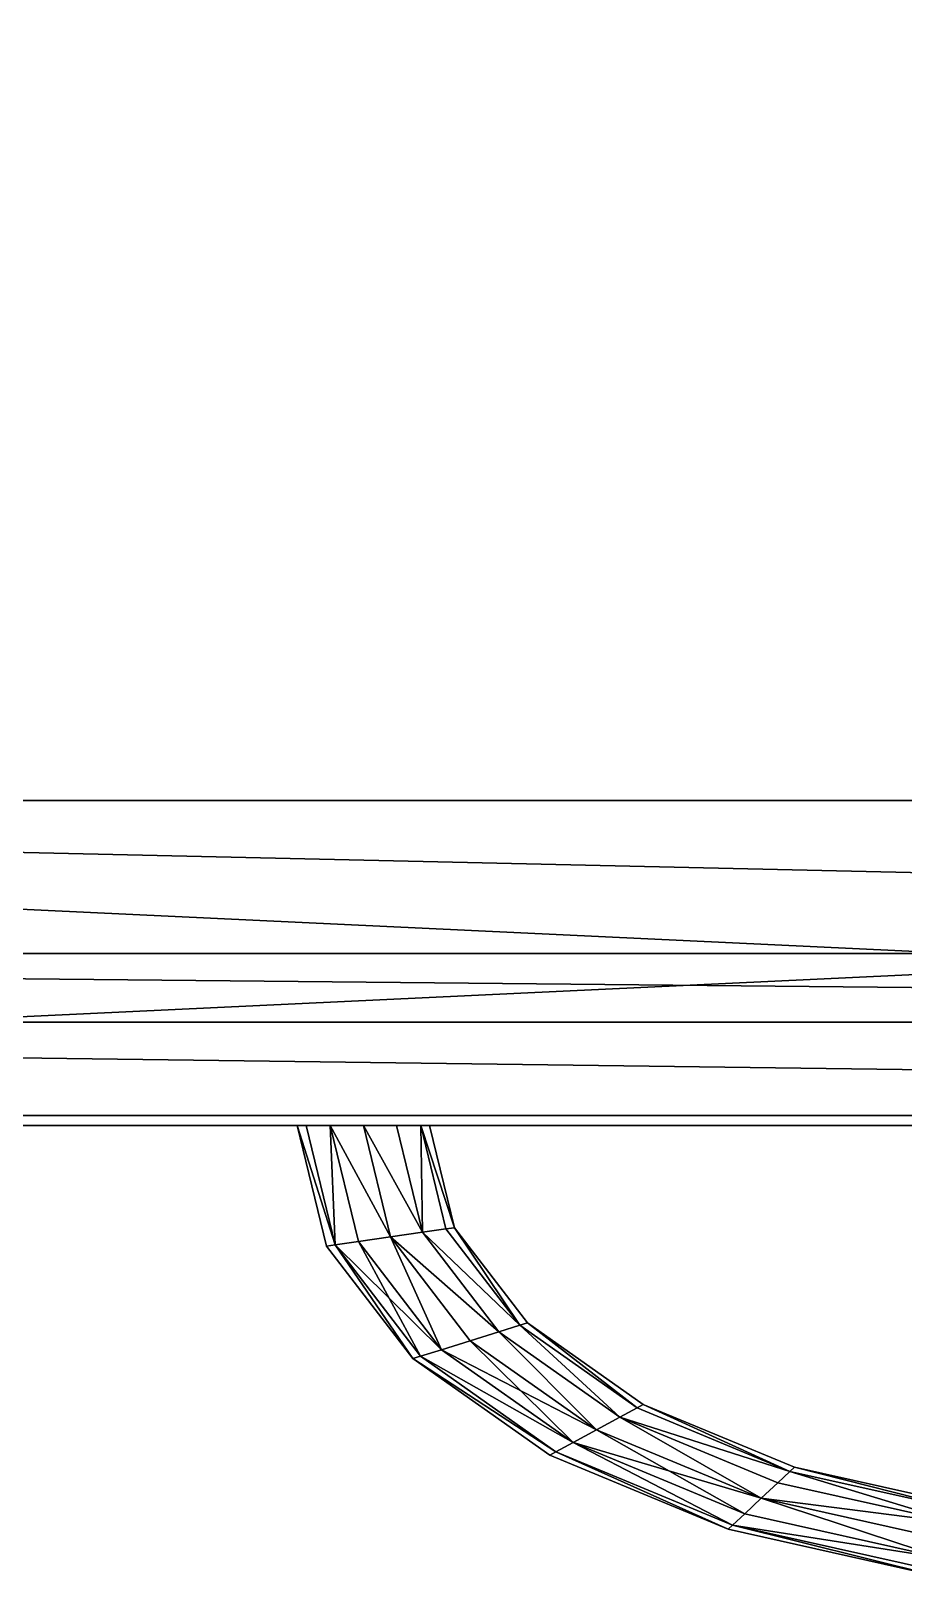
# Model space of a CAD drawing. Header units: millimetres. Extents: x -676 to 696, y -437 to 331.
# Drawn here: x -497.6 to -443.9, y -436.5 to -340.8 of the extents above; entities that cross this region are included whole.
import ezdxf

# ---------------------------------------------------------------- set-up
doc = ezdxf.new("R2010")
doc.units = ezdxf.units.MM
doc.header["$MEASUREMENT"] = 0
doc.layers.add('IKE140033-T1', color=255, linetype='Continuous')
doc.layers.add('IKE140033-T2', color=252, linetype='Continuous')

msp = doc.modelspace()

# ---------------------------------------------------------------- meshes
at = {"layer": 'IKE140033-T1'}
mesh = msp.add_polyface(dxfattribs=at)
corners = [(-665.146, -401.746, 26.939), (-657.276, -397.508, 48.296), (-657.276, 321.305, 48.296), (-665.146, 325.543, 26.939), (-654.806, -388.102, 1416.052), (-654.806, -388.102, 1476.052), (-654.806, 311.898, 1476.052), (-654.806, 311.898, 1416.052), (-639.806, -388.102, 365.86), (-639.806, -388.102, 742.852), (-639.806, 311.898, 742.852), (-639.806, 311.898, 365.86), (-229.025, -407.483, 5.582), (-675.801, -407.483, 5.582), (-675.801, 331.28, 5.582), (-216.473, 311.898, 1476.052), (-639.806, 311.898, 1476.052), (-639.806, -388.102, 1476.052), (-665.146, 325.543, 26.939), (-657.276, 321.305, 48.296), (-222.565, 321.305, 48.296), (-225.309, 325.543, 26.939), (-216.473, 311.898, 1416.052), (-639.806, 311.898, 1416.052), (-639.806, 311.898, 1476.052), (-639.806, 311.898, 365.86), (-639.806, 311.898, 742.852), (-216.473, 311.898, 742.852), (-216.473, 311.898, 365.86), (-639.806, -388.102, 1119.844), (-639.806, -388.102, 1408.647), (-639.806, 311.898, 1408.647), (-639.806, 311.898, 1119.844), (-639.806, -388.102, 752.164), (-639.806, -388.102, 1110.532), (-639.806, 311.898, 1110.532), (-639.806, 311.898, 752.164), (-639.806, 311.898, 358.544), (-639.806, 311.898, 76.969), (-639.806, -388.102, 76.969), (-639.806, -388.102, 358.544), (-639.806, 311.898, 69.652), (-639.806, -388.102, 69.652), (-639.806, -388.102, 1416.052), (-639.806, 311.898, 1416.052), (-654.806, 311.898, 1476.052), (-654.806, 311.898, 1416.052), (-654.806, 311.898, 1476.052), (-639.806, 311.898, 1416.052), (-639.806, -388.102, 1416.052), (-654.806, -388.102, 1416.052), (-654.806, 311.898, 1416.052), (-675.801, 331.28, 5.582), (-675.801, -407.483, 5.582), (-639.806, 311.898, 69.652), (-216.473, 311.898, 69.652), (-229.025, 331.28, 5.582), (-675.801, 331.28, 5.582), (-675.801, 331.28, -23.068), (-675.801, 331.28, 5.582), (-611.936, 331.28, 5.582), (-611.936, 331.28, -23.068), (-675.801, 280.18, -23.068), (-611.936, 280.18, -23.068), (-611.936, 280.18, 5.582), (-675.801, 280.18, 5.582), (-675.801, 331.28, -23.068), (-611.936, 331.28, -23.068), (-611.936, 280.18, -23.068), (-675.801, 280.18, -23.068), (-611.936, 331.28, -23.068), (-611.936, 331.28, 5.582), (-611.936, 280.18, 5.582), (-611.936, 280.18, -23.068), (-611.936, 331.28, 5.582), (-675.801, 331.28, 5.582), (-675.801, 280.18, 5.582), (-611.936, 280.18, 5.582), (-675.801, 331.28, 5.582), (-675.801, 331.28, -23.068), (-675.801, 280.18, -23.068), (-675.801, 280.18, 5.582)]
mesh.append_faces([[corners[k] for k in face] for face in [(0, 1, 2, 2), (2, 3, 0, 0), (4, 5, 6, 6), (6, 7, 4, 4), (8, 9, 10, 10), (10, 11, 8, 8), (12, 13, 14, 14), (15, 16, 17, 17), (18, 19, 20, 20), (20, 21, 18, 18), (22, 23, 24, 24), (25, 26, 27, 27), (27, 28, 25, 25), (29, 30, 31, 31), (31, 32, 29, 29), (33, 34, 35, 35), (35, 36, 33, 33), (37, 38, 39, 39), (39, 40, 37, 37), (34, 29, 32, 32), (32, 35, 34, 34), (36, 10, 9, 9), (9, 33, 36, 36), (38, 41, 42, 42), (42, 39, 38, 38), (40, 8, 11, 11), (11, 37, 40, 40), (30, 43, 44, 44), (44, 31, 30, 30), (17, 16, 45, 45), (24, 23, 46, 46), (46, 47, 24, 24), (48, 49, 50, 50), (50, 51, 48, 48), (1, 42, 41, 41), (41, 2, 1, 1), (3, 52, 53, 53), (53, 0, 3, 3), (19, 54, 55, 55), (55, 20, 19, 19), (21, 56, 57, 57), (57, 18, 21, 21), (58, 59, 60, 60), (60, 61, 58, 58), (62, 63, 64, 64), (64, 65, 62, 62), (66, 67, 68, 68), (68, 69, 66, 66), (70, 71, 72, 72), (72, 73, 70, 70), (74, 75, 76, 76), (76, 77, 74, 74), (78, 79, 80, 80), (80, 81, 78, 78)]])
mesh = msp.add_polyface(dxfattribs=at)
corners = [(249.412, -407.483, 5.582), (-229.025, -407.483, 5.582), (-229.025, 331.28, 5.582), (218.349, 311.898, 1476.052), (-197.962, 311.898, 1476.052), (-197.962, -388.102, 1476.052), (-225.309, 325.543, 26.939), (-222.565, 321.305, 48.296), (242.952, 321.305, 48.296), (245.697, 325.543, 26.939), (218.349, 311.898, 1416.052), (-197.962, 311.898, 1416.052), (-197.962, 311.898, 1476.052), (236.86, 311.898, 1110.532), (236.86, 311.898, 752.164), (-216.473, 311.898, 752.164), (-216.473, 311.898, 1110.532), (-197.962, 311.898, 1110.532), (218.349, 311.898, 1110.532), (-675.801, 331.28, 5.582), (-639.806, -388.102, 1476.052), (-216.473, -388.102, 1476.052), (-216.473, 311.898, 1476.052), (-639.806, 311.898, 1476.052), (-216.473, 311.898, 1476.052), (-216.473, 311.898, 1416.052), (236.86, 311.898, 358.544), (236.86, 311.898, 76.969), (-216.473, 311.898, 76.969), (-216.473, 311.898, 358.544), (236.86, 311.898, 742.852), (236.86, 311.898, 365.86), (-216.473, 311.898, 365.86), (-216.473, 311.898, 742.852), (218.349, 311.898, 1119.844), (-197.962, 311.898, 1119.844), (-197.962, 311.898, 1408.647), (-639.806, 311.898, 1119.844), (-639.806, 311.898, 1408.647), (-216.473, 311.898, 1408.647), (-216.473, 311.898, 1119.844), (-639.806, 311.898, 752.164), (-639.806, 311.898, 1110.532), (-639.806, 311.898, 76.969), (-639.806, 311.898, 358.544), (-639.806, 311.898, 742.852), (236.86, 311.898, 69.652), (-216.473, 311.898, 69.652), (-639.806, 311.898, 69.652), (-639.806, 311.898, 365.86), (218.349, 311.898, 1408.647), (-639.806, 311.898, 1416.052), (249.412, 331.28, 5.582), (-229.025, 331.28, 5.582)]
mesh.append_faces([[corners[k] for k in face] for face in [(0, 1, 2, 2), (3, 4, 5, 5), (6, 7, 8, 8), (8, 9, 6, 6), (10, 11, 12, 12), (13, 14, 15, 15), (15, 16, 13, 13), (16, 17, 18, 18), (19, 2, 1, 1), (20, 21, 22, 22), (23, 24, 25, 25), (26, 27, 28, 28), (28, 29, 26, 26), (30, 31, 32, 32), (32, 33, 30, 30), (34, 35, 36, 36), (37, 38, 39, 39), (39, 40, 37, 37), (41, 42, 16, 16), (16, 15, 41, 41), (29, 28, 43, 43), (43, 44, 29, 29), (14, 30, 33, 33), (33, 15, 14, 14), (18, 17, 35, 35), (42, 37, 40, 40), (40, 16, 42, 42), (15, 33, 45, 45), (45, 41, 15, 15), (27, 46, 47, 47), (47, 28, 27, 27), (29, 32, 31, 31), (31, 26, 29, 29), (28, 47, 48, 48), (48, 43, 28, 28), (44, 49, 32, 32), (32, 29, 44, 44), (50, 36, 11, 11), (38, 51, 25, 25), (25, 39, 38, 38), (4, 22, 21, 21), (21, 5, 4, 4), (11, 25, 24, 24), (24, 12, 11, 11), (35, 40, 39, 39), (39, 36, 35, 35), (17, 16, 40, 40), (40, 35, 17, 17), (36, 39, 25, 25), (25, 11, 36, 36), (7, 47, 46, 46), (46, 8, 7, 7), (9, 52, 53, 53), (53, 6, 9, 9)]])
mesh = msp.add_polyface(dxfattribs=at)
corners = [(-657.276, -397.508, 48.296), (-665.146, -401.746, 26.939), (-225.309, -401.746, 26.939), (-222.565, -397.508, 48.296), (-216.473, -408.102, 1476.052), (-639.806, -408.102, 1476.052), (-639.806, -408.102, 1416.052), (-639.806, -408.102, 1110.532), (-639.806, -408.102, 752.164), (-216.473, -408.102, 752.164), (-216.473, -408.102, 1110.532), (-639.806, -408.102, 358.544), (-639.806, -408.102, 76.969), (-216.473, -408.102, 76.969), (-216.473, -408.102, 358.544), (-639.806, -408.102, 742.852), (-639.806, -408.102, 365.86), (-216.473, -408.102, 365.86), (-216.473, -408.102, 742.852), (-216.473, -408.102, 1119.844), (-216.473, -408.102, 1408.647), (-639.806, -408.102, 1408.647), (-639.806, -408.102, 1119.844), (-216.473, -388.102, 1476.052), (-639.806, -388.102, 1476.052), (-639.806, -408.102, 1476.052), (-654.806, -388.102, 1476.052), (-654.806, -388.102, 1416.052), (-654.806, -408.102, 1416.052), (-654.806, -408.102, 1476.052), (-216.473, -408.102, 1416.052), (-639.806, -408.102, 1416.052), (-639.806, -388.102, 1416.052), (-654.806, 311.898, 1476.052), (-654.806, -388.102, 1476.052), (-654.806, -408.102, 1416.052), (-654.806, -388.102, 1416.052), (-654.806, -408.102, 1476.052), (-654.806, -408.102, 1416.052), (-654.806, -408.102, 1476.052), (-639.806, -388.102, 1110.532), (-639.806, -388.102, 752.164), (-639.806, -408.102, 752.164), (-639.806, -408.102, 1110.532), (-216.473, -408.102, 752.164), (-639.806, -408.102, 752.164), (-639.806, -388.102, 752.164), (-216.473, -388.102, 1110.532), (-639.806, -388.102, 1110.532), (-639.806, -408.102, 1110.532), (-639.806, -388.102, 742.852), (-639.806, -388.102, 365.86), (-639.806, -408.102, 365.86), (-639.806, -408.102, 742.852), (-216.473, -408.102, 365.86), (-639.806, -408.102, 365.86), (-639.806, -388.102, 365.86), (-216.473, -388.102, 742.852), (-639.806, -388.102, 742.852), (-639.806, -408.102, 742.852), (-216.473, -388.102, 358.544), (-639.806, -388.102, 358.544), (-639.806, -408.102, 358.544), (-639.806, -388.102, 358.544), (-639.806, -388.102, 76.969), (-639.806, -408.102, 76.969), (-639.806, -408.102, 358.544), (-216.473, -408.102, 76.969), (-639.806, -408.102, 76.969), (-639.806, -388.102, 76.969), (-216.473, -408.102, 1119.844), (-639.806, -408.102, 1119.844), (-639.806, -388.102, 1119.844), (-216.473, -388.102, 1408.647), (-639.806, -388.102, 1408.647), (-639.806, -408.102, 1408.647), (-639.806, -388.102, 1408.647), (-639.806, -388.102, 1119.844), (-639.806, -408.102, 1119.844), (-639.806, -408.102, 1408.647), (-675.801, -407.483, 5.582), (-229.025, -407.483, 5.582), (-216.473, -388.102, 69.652), (-639.806, -388.102, 69.652), (-675.801, -356.383, -23.068), (-675.801, -356.383, 5.582), (-611.936, -356.383, 5.582), (-611.936, -356.383, -23.068), (-675.801, -407.483, -23.068), (-611.936, -407.483, -23.068), (-611.936, -407.483, 5.582), (-675.801, -407.483, 5.582), (-675.801, -356.383, -23.068), (-611.936, -356.383, -23.068), (-611.936, -407.483, -23.068), (-675.801, -407.483, -23.068), (-611.936, -356.383, -23.068), (-611.936, -356.383, 5.582), (-611.936, -407.483, 5.582), (-611.936, -407.483, -23.068), (-611.936, -356.383, 5.582), (-675.801, -356.383, 5.582), (-675.801, -407.483, 5.582), (-611.936, -407.483, 5.582), (-675.801, -356.383, 5.582), (-675.801, -356.383, -23.068), (-675.801, -407.483, -23.068), (-675.801, -407.483, 5.582)]
mesh.append_faces([[corners[k] for k in face] for face in [(0, 1, 2, 2), (2, 3, 0, 0), (4, 5, 6, 6), (7, 8, 9, 9), (9, 10, 7, 7), (11, 12, 13, 13), (13, 14, 11, 11), (15, 16, 17, 17), (17, 18, 15, 15), (19, 20, 21, 21), (21, 22, 19, 19), (23, 24, 25, 25), (26, 27, 28, 28), (28, 29, 26, 26), (30, 31, 32, 32), (33, 34, 24, 24), (32, 31, 35, 35), (35, 36, 32, 32), (6, 5, 37, 37), (37, 38, 6, 6), (25, 24, 34, 34), (34, 39, 25, 25), (40, 41, 42, 42), (42, 43, 40, 40), (44, 45, 46, 46), (47, 48, 49, 49), (50, 51, 52, 52), (52, 53, 50, 50), (54, 55, 56, 56), (57, 58, 59, 59), (60, 61, 62, 62), (63, 64, 65, 65), (65, 66, 63, 63), (67, 68, 69, 69), (70, 71, 72, 72), (73, 74, 75, 75), (76, 77, 78, 78), (78, 79, 76, 76), (1, 80, 81, 81), (81, 2, 1, 1), (3, 82, 83, 83), (83, 0, 3, 3), (84, 85, 86, 86), (86, 87, 84, 84), (88, 89, 90, 90), (90, 91, 88, 88), (92, 93, 94, 94), (94, 95, 92, 92), (96, 97, 98, 98), (98, 99, 96, 96), (100, 101, 102, 102), (102, 103, 100, 100), (104, 105, 106, 106), (106, 107, 104, 104)]])
mesh = msp.add_polyface(dxfattribs=at)
corners = [(218.349, -408.102, 1476.052), (-197.962, -408.102, 1476.052), (-197.962, -408.102, 1416.052), (-216.473, -408.102, 1110.532), (236.86, -408.102, 1110.532), (-197.962, -408.102, 1110.532), (-639.806, -408.102, 1416.052), (-216.473, -408.102, 1416.052), (-216.473, -408.102, 1476.052), (218.349, -408.102, 1408.647), (-197.962, -408.102, 1408.647), (-197.962, -408.102, 1119.844), (218.349, -388.102, 1119.844), (-197.962, -388.102, 1119.844), (-197.962, -388.102, 1110.532), (-639.806, -388.102, 752.164), (-639.806, -388.102, 742.852), (-216.473, -388.102, 742.852), (-216.473, -388.102, 752.164), (-216.473, -388.102, 1110.532), (-216.473, -388.102, 1119.844), (-639.806, -388.102, 1119.844), (-639.806, -388.102, 1110.532), (-639.806, -388.102, 76.969), (-639.806, -388.102, 69.652), (-216.473, -388.102, 69.652), (-216.473, -388.102, 76.969), (-216.473, -388.102, 358.544), (-216.473, -388.102, 365.86), (-639.806, -388.102, 365.86), (-639.806, -388.102, 358.544), (218.349, -388.102, 1416.052), (-197.962, -388.102, 1416.052), (-197.962, -388.102, 1408.647), (-216.473, -388.102, 1408.647), (-216.473, -388.102, 1416.052), (-639.806, -388.102, 1416.052), (-639.806, -388.102, 1408.647), (-639.806, -408.102, 1476.052), (-216.473, -408.102, 1476.052), (-216.473, -388.102, 1476.052), (-639.806, -388.102, 1416.052), (-216.473, -388.102, 1416.052), (-216.473, -408.102, 1416.052), (-197.962, -388.102, 1416.052), (-197.962, -408.102, 1416.052), (218.349, -408.102, 1416.052), (218.349, -388.102, 1476.052), (-197.962, -388.102, 1476.052), (-197.962, -408.102, 1476.052), (-639.806, -388.102, 752.164), (-216.473, -388.102, 752.164), (-216.473, -408.102, 752.164), (236.86, -408.102, 752.164), (218.349, -388.102, 1110.532), (-197.962, -388.102, 1110.532), (-197.962, -408.102, 1110.532), (-216.473, -388.102, 1110.532), (-216.473, -408.102, 1110.532), (-639.806, -408.102, 1110.532), (-639.806, -388.102, 365.86), (-216.473, -388.102, 365.86), (-216.473, -408.102, 365.86), (236.86, -408.102, 365.86), (236.86, -388.102, 742.852), (-216.473, -388.102, 742.852), (-216.473, -408.102, 742.852), (-639.806, -408.102, 742.852), (236.86, -388.102, 358.544), (-216.473, -388.102, 358.544), (-216.473, -408.102, 358.544), (-639.806, -408.102, 358.544), (-639.806, -388.102, 76.969), (-216.473, -388.102, 76.969), (-216.473, -408.102, 76.969), (236.86, -408.102, 76.969), (218.349, -408.102, 1119.844), (-197.962, -408.102, 1119.844), (-197.962, -388.102, 1119.844), (218.349, -388.102, 1408.647), (-197.962, -388.102, 1408.647), (-197.962, -408.102, 1408.647), (-197.962, -388.102, 1408.647), (-197.962, -388.102, 1119.844), (-197.962, -408.102, 1119.844), (-197.962, -408.102, 1408.647), (-639.806, -388.102, 1119.844), (-216.473, -388.102, 1119.844), (-216.473, -408.102, 1119.844), (-216.473, -388.102, 1119.844), (-216.473, -388.102, 1408.647), (-216.473, -408.102, 1408.647), (-216.473, -408.102, 1119.844), (-639.806, -408.102, 1408.647), (-216.473, -408.102, 1408.647), (-216.473, -388.102, 1408.647)]
mesh.append_faces([[corners[k] for k in face] for face in [(0, 1, 2, 2), (3, 4, 5, 5), (6, 7, 8, 8), (9, 10, 11, 11), (12, 13, 14, 14), (15, 16, 17, 17), (17, 18, 15, 15), (19, 20, 21, 21), (21, 22, 19, 19), (23, 24, 25, 25), (25, 26, 23, 23), (27, 28, 29, 29), (29, 30, 27, 27), (31, 32, 33, 33), (34, 35, 36, 36), (36, 37, 34, 34), (1, 8, 7, 7), (7, 2, 1, 1), (33, 34, 20, 20), (20, 13, 33, 33), (13, 20, 19, 19), (19, 14, 13, 13), (32, 35, 34, 34), (34, 33, 32, 32), (38, 39, 40, 40), (41, 42, 43, 43), (42, 44, 45, 45), (45, 43, 42, 42), (46, 45, 44, 44), (47, 48, 49, 49), (48, 40, 39, 39), (39, 49, 48, 48), (50, 51, 52, 52), (53, 52, 51, 51), (54, 55, 56, 56), (55, 57, 58, 58), (58, 56, 55, 55), (59, 58, 57, 57), (60, 61, 62, 62), (63, 62, 61, 61), (64, 65, 66, 66), (67, 66, 65, 65), (68, 69, 70, 70), (71, 70, 69, 69), (72, 73, 74, 74), (75, 74, 73, 73), (76, 77, 78, 78), (79, 80, 81, 81), (82, 83, 84, 84), (84, 85, 82, 82), (86, 87, 88, 88), (89, 90, 91, 91), (91, 92, 89, 89), (93, 94, 95, 95)]])
at = {"layer": 'IKE140033-T2'}
mesh = msp.add_polyface(dxfattribs=at)
corners = [(-475.443, -414.953, 222.849), (-468.787, -420.787, 222.303), (-473.476, -414.668, 222.303), (-479.149, -408.102, 222.303), (-478.851, -415.447, 220.812), (-477.411, -415.238, 222.303), (-473.584, -408.102, 220.812), (-472.035, -414.46, 220.812), (-477.112, -408.102, 214.701), (-473.476, -414.668, 215.247), (-475.443, -414.953, 214.701), (-479.149, -408.102, 215.247), (-477.411, -415.238, 215.247), (-481.186, -408.102, 218.775), (-478.851, -415.447, 216.738), (-479.378, -415.523, 218.775), (-468.787, -420.787, 215.247), (-473.476, -414.668, 215.247), (-478.851, -415.447, 220.812), (-481.186, -408.102, 218.775), (-479.378, -415.523, 218.775), (-475.443, -414.953, 222.849), (-477.411, -415.238, 222.303), (-473.476, -414.668, 222.303), (-477.112, -408.102, 222.849), (-473.584, -408.102, 216.738), (-472.035, -414.46, 216.738), (-479.149, -408.102, 215.247), (-475.443, -414.953, 559.449), (-468.787, -420.787, 558.903), (-473.476, -414.668, 558.903), (-479.149, -408.102, 558.903), (-478.851, -415.447, 557.412), (-477.411, -415.238, 558.903), (-473.584, -408.102, 557.412), (-472.035, -414.46, 557.412), (-477.112, -408.102, 551.301), (-473.476, -414.668, 551.847), (-475.443, -414.953, 551.301), (-479.149, -408.102, 551.847), (-477.411, -415.238, 551.847), (-481.186, -408.102, 555.375), (-478.851, -415.447, 553.338), (-479.378, -415.523, 555.375), (-472.315, -421.888, 558.903), (-477.411, -415.238, 558.903), (-468.787, -420.787, 551.847), (-473.476, -414.668, 551.847), (-478.851, -415.447, 557.412), (-481.186, -408.102, 555.375), (-479.378, -415.523, 555.375), (-475.443, -414.953, 559.449), (-473.476, -414.668, 558.903), (-477.112, -408.102, 559.449), (-473.584, -408.102, 553.338), (-472.035, -414.46, 553.338), (-479.149, -408.102, 551.847), (-475.443, -414.953, 936.441), (-468.787, -420.787, 935.895), (-473.476, -414.668, 935.895), (-475.443, -414.953, 928.293), (-472.315, -421.888, 928.838), (-477.411, -415.238, 928.838), (-479.149, -408.102, 935.895), (-478.851, -415.447, 934.404), (-477.411, -415.238, 935.895), (-477.112, -408.102, 928.293), (-473.476, -414.668, 928.838), (-475.443, -414.953, 928.293), (-479.149, -408.102, 928.838), (-481.186, -408.102, 932.367), (-478.851, -415.447, 930.33), (-479.378, -415.523, 932.367), (-472.315, -421.888, 935.895), (-477.411, -415.238, 935.895), (-468.787, -420.787, 928.838), (-473.476, -414.668, 928.838), (-478.851, -415.447, 934.404), (-481.186, -408.102, 932.367), (-479.378, -415.523, 932.367), (-475.443, -414.953, 936.441), (-473.476, -414.668, 935.895), (-477.112, -408.102, 936.441), (-479.149, -408.102, 928.838)]
mesh.append_faces([[corners[k] for k in face] for face in [(0, 1, 2, 2), (3, 4, 5, 5), (6, 2, 7, 7), (8, 9, 10, 10), (11, 10, 12, 12), (13, 14, 15, 15), (16, 10, 17, 17), (18, 19, 20, 20), (21, 3, 22, 22), (23, 24, 0, 0), (9, 25, 26, 26), (14, 27, 12, 12), (28, 29, 30, 30), (31, 32, 33, 33), (34, 30, 35, 35), (36, 37, 38, 38), (39, 38, 40, 40), (41, 42, 43, 43), (44, 28, 45, 45), (46, 38, 47, 47), (48, 49, 50, 50), (51, 31, 45, 45), (52, 53, 28, 28), (37, 54, 55, 55), (42, 56, 40, 40), (57, 58, 59, 59), (60, 61, 62, 62), (63, 64, 65, 65), (66, 67, 68, 68), (69, 68, 62, 62), (70, 71, 72, 72), (73, 57, 74, 74), (75, 68, 76, 76), (77, 78, 79, 79), (80, 63, 74, 74), (81, 82, 57, 57), (71, 83, 62, 62)]])
mesh = msp.add_polyface(dxfattribs=at)
corners = [(-481.186, -408.102, 218.775), (-478.851, -415.447, 220.812), (-480.64, -408.102, 220.812), (-479.149, -408.102, 222.303), (-475.443, -414.953, 222.849), (-477.112, -408.102, 222.849), (-479.149, -408.102, 215.247), (-478.851, -415.447, 216.738), (-480.64, -408.102, 216.738), (-478.851, -415.447, 220.812), (-475.443, -414.953, 214.701), (-479.149, -408.102, 215.247), (-477.112, -408.102, 214.701), (-481.186, -408.102, 218.775), (-480.64, -408.102, 216.738), (-479.149, -408.102, 215.247), (-475.075, -408.102, 215.247), (-477.112, -408.102, 214.701), (-480.64, -408.102, 216.738), (-481.186, -408.102, 218.775), (-480.64, -408.102, 220.812), (-479.149, -408.102, 222.303), (-477.112, -408.102, 222.849), (-475.075, -408.102, 222.303), (-481.186, -408.102, 555.375), (-478.851, -415.447, 557.412), (-480.64, -408.102, 557.412), (-479.149, -408.102, 558.903), (-475.443, -414.953, 559.449), (-477.112, -408.102, 559.449), (-479.149, -408.102, 551.847), (-478.851, -415.447, 553.338), (-480.64, -408.102, 553.338), (-478.851, -415.447, 557.412), (-475.443, -414.953, 551.301), (-479.149, -408.102, 551.847), (-477.112, -408.102, 551.301), (-481.186, -408.102, 555.375), (-480.64, -408.102, 553.338), (-479.149, -408.102, 551.847), (-475.075, -408.102, 551.847), (-477.112, -408.102, 551.301), (-480.64, -408.102, 553.338), (-481.186, -408.102, 555.375), (-480.64, -408.102, 557.412), (-479.149, -408.102, 558.903), (-477.112, -408.102, 559.449), (-481.186, -408.102, 932.367), (-478.851, -415.447, 934.404), (-480.64, -408.102, 934.404), (-479.149, -408.102, 935.895), (-475.443, -414.953, 936.441), (-477.112, -408.102, 936.441), (-479.149, -408.102, 928.838), (-478.851, -415.447, 930.33), (-480.64, -408.102, 930.33), (-478.851, -415.447, 934.404), (-475.443, -414.953, 928.293), (-479.149, -408.102, 928.838), (-477.112, -408.102, 928.293), (-481.186, -408.102, 932.367), (-480.64, -408.102, 930.33), (-479.149, -408.102, 928.838), (-475.075, -408.102, 928.838), (-477.112, -408.102, 928.293), (-480.64, -408.102, 930.33), (-481.186, -408.102, 932.367), (-480.64, -408.102, 934.404), (-479.149, -408.102, 935.895), (-477.112, -408.102, 936.441)]
mesh.append_faces([[corners[k] for k in face] for face in [(0, 1, 2, 2), (3, 4, 5, 5), (6, 7, 8, 8), (9, 3, 2, 2), (10, 11, 12, 12), (7, 13, 14, 14), (15, 16, 17, 17), (18, 16, 15, 15), (19, 16, 18, 18), (20, 16, 19, 19), (21, 16, 20, 20), (22, 16, 21, 21), (23, 16, 22, 22), (24, 25, 26, 26), (27, 28, 29, 29), (30, 31, 32, 32), (33, 27, 26, 26), (34, 35, 36, 36), (31, 37, 38, 38), (39, 40, 41, 41), (42, 40, 39, 39), (43, 40, 42, 42), (44, 40, 43, 43), (45, 40, 44, 44), (46, 40, 45, 45), (47, 48, 49, 49), (50, 51, 52, 52), (53, 54, 55, 55), (56, 50, 49, 49), (57, 58, 59, 59), (54, 60, 61, 61), (62, 63, 64, 64), (65, 63, 62, 62), (66, 63, 65, 65), (67, 63, 66, 66), (68, 63, 67, 67), (69, 63, 68, 68)]])
mesh = msp.add_polyface(dxfattribs=at)
corners = [(-477.112, -408.102, 222.849), (-473.476, -414.668, 222.303), (-475.075, -408.102, 222.303), (-473.584, -408.102, 220.812), (-471.508, -414.383, 218.775), (-473.038, -408.102, 218.775), (-473.584, -408.102, 216.738), (-471.508, -414.383, 218.775), (-472.035, -414.46, 216.738), (-473.584, -408.102, 216.738), (-473.476, -414.668, 215.247), (-475.075, -408.102, 215.247), (-475.075, -408.102, 215.247), (-473.038, -408.102, 218.775), (-473.584, -408.102, 216.738), (-473.476, -414.668, 222.303), (-472.035, -414.46, 220.812), (-473.038, -408.102, 218.775), (-477.112, -408.102, 214.701), (-475.075, -408.102, 215.247), (-473.584, -408.102, 220.812), (-475.075, -408.102, 222.303), (-477.112, -408.102, 559.449), (-473.476, -414.668, 558.903), (-475.075, -408.102, 558.903), (-473.584, -408.102, 557.412), (-471.508, -414.383, 555.375), (-473.038, -408.102, 555.375), (-473.584, -408.102, 553.338), (-471.508, -414.383, 555.375), (-472.035, -414.46, 553.338), (-473.584, -408.102, 553.338), (-473.476, -414.668, 551.847), (-475.075, -408.102, 551.847), (-475.075, -408.102, 551.847), (-473.038, -408.102, 555.375), (-473.584, -408.102, 553.338), (-473.476, -414.668, 558.903), (-472.035, -414.46, 557.412), (-473.038, -408.102, 555.375), (-477.112, -408.102, 551.301), (-475.075, -408.102, 551.847), (-475.075, -408.102, 558.903), (-477.112, -408.102, 559.449), (-473.584, -408.102, 557.412), (-477.112, -408.102, 936.441), (-473.476, -414.668, 935.895), (-475.075, -408.102, 935.895), (-473.584, -408.102, 934.404), (-473.476, -414.668, 935.895), (-472.035, -414.46, 934.404), (-471.508, -414.383, 932.367), (-473.038, -408.102, 932.367), (-473.584, -408.102, 930.33), (-471.508, -414.383, 932.367), (-472.035, -414.46, 930.33), (-473.584, -408.102, 930.33), (-473.476, -414.668, 928.838), (-475.075, -408.102, 928.838), (-475.075, -408.102, 928.838), (-473.038, -408.102, 932.367), (-473.584, -408.102, 930.33), (-472.035, -414.46, 934.404), (-473.038, -408.102, 932.367), (-477.112, -408.102, 928.293), (-475.075, -408.102, 928.838), (-475.075, -408.102, 935.895), (-477.112, -408.102, 936.441), (-473.584, -408.102, 934.404)]
mesh.append_faces([[corners[k] for k in face] for face in [(0, 1, 2, 2), (3, 4, 5, 5), (6, 7, 8, 8), (9, 10, 11, 11), (12, 13, 14, 14), (15, 3, 2, 2), (4, 3, 16, 16), (7, 6, 17, 17), (10, 18, 19, 19), (20, 12, 21, 21), (13, 12, 20, 20), (22, 23, 24, 24), (25, 26, 27, 27), (28, 29, 30, 30), (31, 32, 33, 33), (34, 35, 36, 36), (37, 25, 24, 24), (26, 25, 38, 38), (29, 28, 39, 39), (32, 40, 41, 41), (42, 34, 43, 43), (44, 34, 42, 42), (35, 34, 44, 44), (45, 46, 47, 47), (48, 49, 50, 50), (48, 51, 52, 52), (53, 54, 55, 55), (56, 57, 58, 58), (59, 60, 61, 61), (49, 48, 47, 47), (51, 48, 62, 62), (54, 53, 63, 63), (57, 56, 55, 55), (57, 64, 65, 65), (66, 59, 67, 67), (68, 59, 66, 66), (60, 59, 68, 68)]])
mesh = msp.add_polyface(dxfattribs=at)
corners = [(-450.589, -429.12, 218.775), (-439.901, -431.83, 216.738), (-450.862, -429.376, 216.738), (-462.768, -426.82, 222.849), (-453.644, -431.981, 222.303), (-452.626, -431.027, 222.849), (-461.328, -426.042, 222.303), (-452.626, -431.027, 222.849), (-451.607, -430.074, 222.303), (-459.888, -425.263, 218.775), (-450.862, -429.376, 220.812), (-450.589, -429.12, 218.775), (-461.328, -426.042, 215.247), (-451.607, -430.074, 215.247), (-439.901, -431.83, 220.812), (-450.589, -429.12, 218.775), (-450.862, -429.376, 220.812), (-451.607, -430.074, 222.303), (-459.888, -425.263, 218.775), (-452.626, -431.027, 214.701), (-461.328, -426.042, 215.247), (-450.589, -429.12, 555.375), (-439.901, -431.83, 553.338), (-450.862, -429.376, 553.338), (-462.768, -426.82, 559.449), (-453.644, -431.981, 558.903), (-452.626, -431.027, 559.449), (-461.328, -426.042, 558.903), (-452.626, -431.027, 559.449), (-451.607, -430.074, 558.903), (-459.888, -425.263, 555.375), (-450.862, -429.376, 557.412), (-450.589, -429.12, 555.375), (-461.328, -426.042, 551.847), (-451.607, -430.074, 551.847), (-440.287, -432.608, 558.903), (-451.607, -430.074, 558.903), (-439.901, -431.83, 557.412), (-450.589, -429.12, 555.375), (-450.862, -429.376, 557.412), (-459.888, -425.263, 555.375), (-452.626, -431.027, 551.301), (-461.328, -426.042, 551.847), (-450.589, -429.12, 932.367), (-439.901, -431.83, 930.33), (-450.862, -429.376, 930.33), (-450.862, -429.376, 930.33), (-440.287, -432.608, 928.838), (-451.607, -430.074, 928.838), (-462.768, -426.82, 936.441), (-453.644, -431.981, 935.895), (-452.626, -431.027, 936.441), (-461.328, -426.042, 935.895), (-452.626, -431.027, 936.441), (-451.607, -430.074, 935.895), (-459.888, -425.263, 932.367), (-450.862, -429.376, 934.404), (-450.589, -429.12, 932.367), (-461.328, -426.042, 928.838), (-440.287, -432.608, 935.895), (-451.607, -430.074, 935.895), (-439.901, -431.83, 934.404), (-450.589, -429.12, 932.367), (-450.862, -429.376, 934.404), (-459.888, -425.263, 932.367), (-452.626, -431.027, 928.293), (-461.328, -426.042, 928.838), (-440.365, -413.068, 1263.258), (-439.142, -415.312, 1262.811), (-439.142, -415.453, 1264.246), (-440.365, -413.165, 1264.246), (-439.142, -415.312, 1265.68), (-439.142, -414.214, 1260.161), (-437.496, -416.746, 1260.665), (-439.142, -414.893, 1261.432), (-437.496, -417.278, 1262.42), (-437.496, -417.458, 1264.246), (-437.496, -417.278, 1266.071), (-437.496, -416.746, 1267.826), (-439.142, -414.893, 1267.059)]
mesh.append_faces([[corners[k] for k in face] for face in [(0, 1, 2, 2), (3, 4, 5, 5), (6, 7, 8, 8), (9, 10, 11, 11), (12, 2, 13, 13), (14, 15, 10, 10), (16, 6, 17, 17), (2, 18, 15, 15), (19, 20, 13, 13), (21, 22, 23, 23), (24, 25, 26, 26), (27, 28, 29, 29), (30, 31, 32, 32), (33, 23, 34, 34), (35, 31, 36, 36), (37, 38, 31, 31), (39, 27, 36, 36), (23, 40, 38, 38), (41, 42, 34, 34), (43, 44, 45, 45), (46, 47, 48, 48), (49, 50, 51, 51), (52, 53, 54, 54), (55, 56, 57, 57), (58, 45, 48, 48), (59, 56, 60, 60), (61, 62, 56, 56), (63, 52, 60, 60), (45, 64, 62, 62), (65, 66, 48, 48), (67, 68, 69, 69), (70, 69, 71, 71), (72, 73, 74, 74), (74, 75, 68, 68), (68, 76, 69, 69), (69, 77, 71, 71), (71, 78, 79, 79)]])
mesh = msp.add_polyface(dxfattribs=at)
corners = [(-473.606, -422.291, 220.812), (-464.209, -427.599, 222.303), (-472.315, -421.888, 222.303), (-462.768, -426.82, 222.849), (-470.551, -421.338, 222.849), (-470.551, -421.338, 214.701), (-464.209, -427.599, 215.247), (-472.315, -421.888, 215.247), (-473.476, -414.668, 222.303), (-467.496, -420.384, 220.812), (-472.035, -414.46, 220.812), (-471.508, -414.383, 218.775), (-467.496, -420.384, 216.738), (-472.035, -414.46, 216.738), (-473.476, -414.668, 215.247), (-468.787, -420.787, 215.247), (-475.443, -414.953, 214.701), (-470.551, -421.338, 214.701), (-473.606, -422.291, 216.738), (-472.315, -421.888, 215.247), (-468.787, -420.787, 222.303), (-475.443, -414.953, 222.849), (-468.787, -420.787, 222.303), (-467.496, -420.384, 220.812), (-471.508, -414.383, 218.775), (-472.035, -414.46, 216.738), (-473.606, -422.291, 557.412), (-464.209, -427.599, 558.903), (-472.315, -421.888, 558.903), (-470.551, -421.338, 551.301), (-464.209, -427.599, 551.847), (-472.315, -421.888, 551.847), (-473.476, -414.668, 558.903), (-467.496, -420.384, 557.412), (-472.035, -414.46, 557.412), (-471.508, -414.383, 555.375), (-467.496, -420.384, 553.338), (-472.035, -414.46, 553.338), (-473.476, -414.668, 551.847), (-468.787, -420.787, 551.847), (-475.443, -414.953, 551.301), (-470.551, -421.338, 551.301), (-473.606, -422.291, 553.338), (-472.315, -421.888, 551.847), (-465.263, -428.169, 553.338), (-474.079, -422.439, 555.375), (-473.606, -422.291, 553.338), (-468.787, -420.787, 558.903), (-475.443, -414.953, 559.449), (-470.551, -421.338, 559.449), (-468.787, -420.787, 558.903), (-467.496, -420.384, 557.412), (-471.508, -414.383, 555.375), (-472.035, -414.46, 553.338), (-474.079, -422.439, 932.367), (-465.263, -428.169, 934.404), (-473.606, -422.291, 934.404), (-464.209, -427.599, 935.895), (-472.315, -421.888, 935.895), (-470.551, -421.338, 928.293), (-464.209, -427.599, 928.838), (-472.315, -421.888, 928.838), (-473.476, -414.668, 935.895), (-467.496, -420.384, 934.404), (-472.035, -414.46, 934.404), (-471.508, -414.383, 932.367), (-467.496, -420.384, 930.33), (-472.035, -414.46, 930.33), (-473.476, -414.668, 928.838), (-468.787, -420.787, 928.838), (-475.443, -414.953, 928.293), (-470.551, -421.338, 928.293), (-473.606, -422.291, 930.33), (-472.315, -421.888, 928.838), (-465.263, -428.169, 930.33), (-474.079, -422.439, 932.367), (-473.606, -422.291, 930.33), (-468.787, -420.787, 935.895), (-475.443, -414.953, 936.441), (-470.551, -421.338, 936.441), (-468.787, -420.787, 935.895), (-467.496, -420.384, 934.404), (-471.508, -414.383, 932.367), (-472.035, -414.46, 930.33)]
mesh.append_faces([[corners[k] for k in face] for face in [(0, 1, 2, 2), (2, 3, 4, 4), (5, 6, 7, 7), (8, 9, 10, 10), (11, 12, 13, 13), (14, 12, 15, 15), (16, 15, 17, 17), (6, 18, 19, 19), (20, 21, 4, 4), (9, 8, 22, 22), (23, 24, 10, 10), (12, 14, 25, 25), (26, 27, 28, 28), (29, 30, 31, 31), (32, 33, 34, 34), (35, 36, 37, 37), (38, 36, 39, 39), (40, 39, 41, 41), (30, 42, 43, 43), (44, 45, 46, 46), (47, 48, 49, 49), (33, 32, 50, 50), (51, 52, 34, 34), (36, 38, 53, 53), (54, 55, 56, 56), (56, 57, 58, 58), (59, 60, 61, 61), (62, 63, 64, 64), (65, 66, 67, 67), (68, 66, 69, 69), (70, 69, 71, 71), (60, 72, 73, 73), (74, 75, 76, 76), (77, 78, 79, 79), (63, 62, 80, 80), (81, 82, 64, 64), (66, 68, 83, 83)]])
mesh = msp.add_polyface(dxfattribs=at)
corners = [(-467.023, -420.237, 218.775), (-460.274, -425.472, 220.812), (-459.888, -425.263, 218.775), (-467.023, -420.237, 218.775), (-460.274, -425.472, 216.738), (-467.496, -420.384, 216.738), (-467.496, -420.384, 216.738), (-461.328, -426.042, 215.247), (-468.787, -420.787, 215.247), (-468.787, -420.787, 215.247), (-462.768, -426.82, 214.701), (-470.551, -421.338, 214.701), (-471.508, -414.383, 218.775), (-467.496, -420.384, 220.812), (-467.023, -420.237, 218.775), (-462.768, -426.82, 222.849), (-468.787, -420.787, 222.303), (-470.551, -421.338, 222.849), (-461.328, -426.042, 222.303), (-459.888, -425.263, 218.775), (-471.508, -414.383, 218.775), (-472.315, -421.888, 558.903), (-462.768, -426.82, 559.449), (-470.551, -421.338, 559.449), (-467.496, -420.384, 557.412), (-461.328, -426.042, 558.903), (-460.274, -425.472, 557.412), (-467.023, -420.237, 555.375), (-460.274, -425.472, 557.412), (-459.888, -425.263, 555.375), (-467.023, -420.237, 555.375), (-460.274, -425.472, 553.338), (-467.496, -420.384, 553.338), (-467.496, -420.384, 553.338), (-461.328, -426.042, 551.847), (-468.787, -420.787, 551.847), (-468.787, -420.787, 551.847), (-462.768, -426.82, 551.301), (-470.551, -421.338, 551.301), (-471.508, -414.383, 555.375), (-467.023, -420.237, 555.375), (-462.768, -426.82, 559.449), (-468.787, -420.787, 558.903), (-459.888, -425.263, 555.375), (-471.508, -414.383, 555.375), (-472.315, -421.888, 935.895), (-462.768, -426.82, 936.441), (-470.551, -421.338, 936.441), (-467.496, -420.384, 934.404), (-461.328, -426.042, 935.895), (-460.274, -425.472, 934.404), (-467.023, -420.237, 932.367), (-460.274, -425.472, 934.404), (-459.888, -425.263, 932.367), (-467.023, -420.237, 932.367), (-460.274, -425.472, 930.33), (-467.496, -420.384, 930.33), (-467.496, -420.384, 930.33), (-461.328, -426.042, 928.838), (-468.787, -420.787, 928.838), (-468.787, -420.787, 928.838), (-462.768, -426.82, 928.293), (-470.551, -421.338, 928.293), (-471.508, -414.383, 932.367), (-467.023, -420.237, 932.367), (-462.768, -426.82, 936.441), (-468.787, -420.787, 935.895), (-459.888, -425.263, 932.367), (-471.508, -414.383, 932.367)]
mesh.append_faces([[corners[k] for k in face] for face in [(0, 1, 2, 2), (3, 4, 5, 5), (6, 7, 8, 8), (9, 10, 11, 11), (12, 13, 14, 14), (15, 16, 17, 17), (18, 13, 16, 16), (1, 0, 13, 13), (4, 3, 19, 19), (7, 6, 4, 4), (5, 20, 0, 0), (21, 22, 23, 23), (24, 25, 26, 26), (27, 28, 29, 29), (30, 31, 32, 32), (33, 34, 35, 35), (36, 37, 38, 38), (39, 24, 40, 40), (41, 42, 23, 23), (25, 24, 42, 42), (28, 27, 24, 24), (31, 30, 43, 43), (34, 33, 31, 31), (32, 44, 27, 27), (45, 46, 47, 47), (48, 49, 50, 50), (51, 52, 53, 53), (54, 55, 56, 56), (57, 58, 59, 59), (60, 61, 62, 62), (63, 48, 64, 64), (65, 66, 47, 47), (49, 48, 66, 66), (52, 51, 48, 48), (55, 54, 67, 67), (58, 57, 55, 55), (56, 68, 51, 51)]])
mesh = msp.add_polyface(dxfattribs=at)
corners = [(-474.079, -422.439, 218.775), (-465.263, -428.169, 220.812), (-473.606, -422.291, 220.812), (-478.851, -415.447, 220.812), (-473.606, -422.291, 220.812), (-472.315, -421.888, 222.303), (-477.411, -415.238, 222.303), (-475.443, -414.953, 222.849), (-472.315, -421.888, 222.303), (-470.551, -421.338, 222.849), (-475.443, -414.953, 214.701), (-472.315, -421.888, 215.247), (-477.411, -415.238, 215.247), (-477.411, -415.238, 215.247), (-473.606, -422.291, 216.738), (-478.851, -415.447, 216.738), (-478.851, -415.447, 216.738), (-474.079, -422.439, 218.775), (-479.378, -415.523, 218.775), (-465.263, -428.169, 216.738), (-473.606, -422.291, 216.738), (-479.378, -415.523, 218.775), (-470.551, -421.338, 214.701), (-474.079, -422.439, 555.375), (-465.263, -428.169, 557.412), (-473.606, -422.291, 557.412), (-478.851, -415.447, 557.412), (-473.606, -422.291, 557.412), (-472.315, -421.888, 558.903), (-477.411, -415.238, 558.903), (-475.443, -414.953, 559.449), (-472.315, -421.888, 558.903), (-470.551, -421.338, 559.449), (-475.443, -414.953, 551.301), (-472.315, -421.888, 551.847), (-477.411, -415.238, 551.847), (-477.411, -415.238, 551.847), (-473.606, -422.291, 553.338), (-478.851, -415.447, 553.338), (-478.851, -415.447, 553.338), (-474.079, -422.439, 555.375), (-479.378, -415.523, 555.375), (-479.378, -415.523, 555.375), (-470.551, -421.338, 551.301), (-478.851, -415.447, 934.404), (-474.079, -422.439, 932.367), (-473.606, -422.291, 934.404), (-472.315, -421.888, 935.895), (-477.411, -415.238, 935.895), (-475.443, -414.953, 936.441), (-472.315, -421.888, 935.895), (-470.551, -421.338, 936.441), (-477.411, -415.238, 928.838), (-473.606, -422.291, 930.33), (-478.851, -415.447, 930.33), (-478.851, -415.447, 930.33), (-474.079, -422.439, 932.367), (-479.378, -415.523, 932.367), (-479.378, -415.523, 932.367), (-473.606, -422.291, 934.404), (-472.315, -421.888, 928.838), (-475.443, -414.953, 928.293), (-470.551, -421.338, 928.293)]
mesh.append_faces([[corners[k] for k in face] for face in [(0, 1, 2, 2), (3, 0, 4, 4), (3, 5, 6, 6), (7, 8, 9, 9), (10, 11, 12, 12), (13, 14, 15, 15), (16, 17, 18, 18), (19, 17, 20, 20), (0, 3, 21, 21), (5, 3, 2, 2), (8, 7, 6, 6), (11, 10, 22, 22), (14, 13, 11, 11), (17, 16, 14, 14), (23, 24, 25, 25), (26, 23, 27, 27), (26, 28, 29, 29), (30, 31, 32, 32), (33, 34, 35, 35), (36, 37, 38, 38), (39, 40, 41, 41), (23, 26, 42, 42), (28, 26, 25, 25), (34, 33, 43, 43), (37, 36, 34, 34), (40, 39, 37, 37), (44, 45, 46, 46), (44, 47, 48, 48), (49, 50, 51, 51), (52, 53, 54, 54), (55, 56, 57, 57), (45, 44, 58, 58), (47, 44, 59, 59), (60, 61, 62, 62), (53, 52, 60, 60), (56, 55, 53, 53)]])
mesh = msp.add_polyface(dxfattribs=at)
corners = [(-464.209, -427.599, 215.247), (-454.39, -432.679, 216.738), (-465.263, -428.169, 216.738), (-465.263, -428.169, 216.738), (-454.663, -432.934, 218.775), (-465.649, -428.378, 218.775), (-468.787, -420.787, 222.303), (-462.768, -426.82, 222.849), (-461.328, -426.042, 222.303), (-467.496, -420.384, 220.812), (-461.328, -426.042, 222.303), (-460.274, -425.472, 220.812), (-473.606, -422.291, 216.738), (-464.209, -427.599, 215.247), (-474.079, -422.439, 218.775), (-454.663, -432.934, 218.775), (-465.263, -428.169, 220.812), (-465.649, -428.378, 218.775), (-454.39, -432.679, 220.812), (-464.209, -427.599, 222.303), (-465.263, -428.169, 220.812), (-474.079, -422.439, 218.775), (-464.209, -427.599, 222.303), (-473.606, -422.291, 220.812), (-462.768, -426.82, 222.849), (-472.315, -421.888, 222.303), (-462.768, -426.82, 214.701), (-468.787, -420.787, 215.247), (-461.328, -426.042, 215.247), (-470.551, -421.338, 214.701), (-464.209, -427.599, 551.847), (-454.39, -432.679, 553.338), (-465.263, -428.169, 553.338), (-465.263, -428.169, 553.338), (-454.663, -432.934, 555.375), (-465.649, -428.377, 555.375), (-468.787, -420.787, 558.903), (-462.768, -426.82, 559.449), (-461.328, -426.042, 558.903), (-473.606, -422.291, 553.338), (-464.209, -427.599, 551.847), (-474.079, -422.439, 555.375), (-454.663, -432.934, 555.375), (-465.263, -428.169, 557.412), (-465.649, -428.377, 555.375), (-454.39, -432.679, 557.412), (-464.209, -427.599, 558.903), (-465.263, -428.169, 557.412), (-474.079, -422.439, 555.375), (-464.209, -427.599, 558.903), (-473.606, -422.291, 557.412), (-462.768, -426.82, 559.449), (-472.315, -421.888, 558.903), (-462.768, -426.82, 551.301), (-468.787, -420.787, 551.847), (-461.328, -426.042, 551.847), (-470.551, -421.338, 551.301), (-464.209, -427.599, 928.838), (-454.39, -432.679, 930.33), (-465.263, -428.169, 930.33), (-465.263, -428.169, 930.33), (-454.663, -432.934, 932.367), (-465.649, -428.377, 932.367), (-468.787, -420.787, 935.895), (-462.768, -426.82, 936.441), (-461.328, -426.042, 935.895), (-473.606, -422.291, 930.33), (-464.209, -427.599, 928.838), (-474.079, -422.439, 932.367), (-454.663, -432.934, 932.367), (-465.263, -428.169, 934.404), (-465.649, -428.377, 932.367), (-454.39, -432.679, 934.404), (-464.209, -427.599, 935.895), (-465.263, -428.169, 934.404), (-474.079, -422.439, 932.367), (-464.209, -427.599, 935.895), (-473.606, -422.291, 934.404), (-462.768, -426.82, 936.441), (-472.315, -421.888, 935.895), (-462.768, -426.82, 928.293), (-468.787, -420.787, 928.838), (-461.328, -426.042, 928.838), (-470.551, -421.338, 928.293)]
mesh.append_faces([[corners[k] for k in face] for face in [(0, 1, 2, 2), (3, 4, 5, 5), (6, 7, 8, 8), (9, 10, 11, 11), (12, 13, 2, 2), (14, 2, 5, 5), (15, 16, 17, 17), (18, 19, 16, 16), (20, 21, 17, 17), (22, 23, 16, 16), (24, 25, 19, 19), (26, 27, 28, 28), (13, 29, 26, 26), (30, 31, 32, 32), (33, 34, 35, 35), (36, 37, 38, 38), (39, 40, 32, 32), (41, 32, 35, 35), (42, 43, 44, 44), (45, 46, 43, 43), (47, 48, 44, 44), (49, 50, 43, 43), (51, 52, 46, 46), (53, 54, 55, 55), (40, 56, 53, 53), (57, 58, 59, 59), (60, 61, 62, 62), (63, 64, 65, 65), (66, 67, 59, 59), (68, 59, 62, 62), (69, 70, 71, 71), (72, 73, 70, 70), (74, 75, 71, 71), (76, 77, 70, 70), (78, 79, 73, 73), (80, 81, 82, 82), (67, 83, 80, 80)]])
mesh = msp.add_polyface(dxfattribs=at)
corners = [(-465.263, -428.169, 220.812), (-454.663, -432.934, 218.775), (-454.39, -432.679, 220.812), (-464.209, -427.599, 222.303), (-454.39, -432.679, 220.812), (-453.644, -431.981, 222.303), (-461.328, -426.042, 222.303), (-450.862, -429.376, 220.812), (-460.274, -425.472, 220.812), (-459.888, -425.263, 218.775), (-450.862, -429.376, 216.738), (-460.274, -425.472, 216.738), (-461.328, -426.042, 215.247), (-452.626, -431.027, 214.701), (-462.768, -426.82, 214.701), (-464.209, -427.599, 215.247), (-453.644, -431.981, 215.247), (-453.644, -431.981, 222.303), (-462.768, -426.82, 222.849), (-452.626, -431.027, 222.849), (-450.862, -429.376, 220.812), (-459.888, -425.263, 218.775), (-461.328, -426.042, 215.247), (-460.274, -425.472, 216.738), (-462.768, -426.82, 214.701), (-454.39, -432.679, 216.738), (-464.209, -427.599, 215.247), (-454.663, -432.934, 218.775), (-465.263, -428.169, 216.738), (-465.263, -428.169, 557.412), (-454.663, -432.934, 555.375), (-454.39, -432.679, 557.412), (-464.209, -427.599, 558.903), (-454.39, -432.679, 557.412), (-453.644, -431.981, 558.903), (-461.328, -426.042, 558.903), (-450.862, -429.376, 557.412), (-460.274, -425.472, 557.412), (-459.888, -425.263, 555.375), (-450.862, -429.376, 553.338), (-460.274, -425.472, 553.338), (-461.328, -426.042, 551.847), (-452.626, -431.027, 551.301), (-462.768, -426.82, 551.301), (-453.644, -431.981, 558.903), (-462.768, -426.82, 559.449), (-452.626, -431.027, 559.449), (-450.862, -429.376, 557.412), (-459.888, -425.263, 555.375), (-461.328, -426.042, 551.847), (-460.274, -425.472, 553.338), (-464.209, -427.599, 551.847), (-462.768, -426.82, 551.301), (-454.39, -432.679, 553.338), (-464.209, -427.599, 551.847), (-453.644, -431.981, 551.847), (-454.663, -432.934, 555.375), (-465.263, -428.169, 553.338), (-465.263, -428.169, 934.404), (-454.663, -432.934, 932.367), (-454.39, -432.679, 934.404), (-464.209, -427.599, 935.895), (-454.39, -432.679, 934.404), (-453.644, -431.981, 935.895), (-461.328, -426.042, 935.895), (-450.862, -429.376, 934.404), (-460.274, -425.472, 934.404), (-459.888, -425.263, 932.367), (-450.862, -429.376, 930.33), (-460.274, -425.472, 930.33), (-461.328, -426.042, 928.838), (-452.626, -431.027, 928.293), (-462.768, -426.82, 928.293), (-453.644, -431.981, 935.895), (-462.768, -426.82, 936.441), (-452.626, -431.027, 936.441), (-450.862, -429.376, 934.404), (-459.888, -425.263, 932.367), (-461.328, -426.042, 928.838), (-460.274, -425.472, 930.33), (-464.209, -427.599, 928.838), (-462.768, -426.82, 928.293), (-454.39, -432.679, 930.33), (-464.209, -427.599, 928.838), (-453.644, -431.981, 928.838), (-454.663, -432.934, 932.367), (-465.263, -428.169, 930.33)]
mesh.append_faces([[corners[k] for k in face] for face in [(0, 1, 2, 2), (3, 4, 5, 5), (6, 7, 8, 8), (9, 10, 11, 11), (12, 13, 14, 14), (15, 13, 16, 16), (17, 18, 3, 3), (19, 6, 18, 18), (20, 21, 8, 8), (10, 22, 23, 23), (13, 15, 24, 24), (25, 26, 16, 16), (27, 28, 25, 25), (29, 30, 31, 31), (32, 33, 34, 34), (35, 36, 37, 37), (38, 39, 40, 40), (41, 42, 43, 43), (44, 45, 32, 32), (46, 35, 45, 45), (47, 48, 37, 37), (39, 49, 50, 50), (42, 51, 52, 52), (53, 54, 55, 55), (56, 57, 53, 53), (58, 59, 60, 60), (61, 62, 63, 63), (64, 65, 66, 66), (67, 68, 69, 69), (70, 71, 72, 72), (73, 74, 61, 61), (75, 64, 74, 74), (76, 77, 66, 66), (68, 78, 79, 79), (71, 80, 81, 81), (82, 83, 84, 84), (85, 86, 82, 82)]])
mesh = msp.add_polyface(dxfattribs=at)
corners = [(-454.39, -432.679, 220.812), (-441.869, -435.799, 218.775), (-441.728, -435.514, 220.812), (-441.342, -434.735, 222.303), (-453.644, -431.981, 222.303), (-452.626, -431.027, 222.849), (-440.287, -432.608, 222.303), (-451.607, -430.074, 222.303), (-450.862, -429.376, 216.738), (-440.287, -432.608, 215.247), (-451.607, -430.074, 215.247), (-452.626, -431.027, 214.701), (-441.342, -434.735, 215.247), (-453.644, -431.981, 215.247), (-454.39, -432.679, 216.738), (-441.728, -435.514, 216.738), (-454.39, -432.679, 216.738), (-441.869, -435.799, 218.775), (-454.663, -432.934, 218.775), (-454.663, -432.934, 218.775), (-441.728, -435.514, 220.812), (-441.342, -434.735, 222.303), (-440.287, -432.608, 222.303), (-450.862, -429.376, 220.812), (-452.626, -431.027, 214.701), (-451.607, -430.074, 215.247), (-453.644, -431.981, 215.247), (-454.39, -432.679, 557.412), (-441.869, -435.799, 555.375), (-441.728, -435.514, 557.412), (-441.342, -434.735, 558.903), (-453.644, -431.981, 558.903), (-452.626, -431.027, 559.449), (-440.287, -432.608, 558.903), (-451.607, -430.074, 558.903), (-450.862, -429.376, 553.338), (-440.287, -432.608, 551.847), (-451.607, -430.074, 551.847), (-452.626, -431.027, 551.301), (-441.342, -434.735, 551.847), (-453.644, -431.981, 551.847), (-454.39, -432.679, 553.338), (-441.869, -435.799, 555.375), (-454.663, -432.934, 555.375), (-464.209, -427.599, 551.847), (-452.626, -431.027, 551.301), (-454.663, -432.934, 555.375), (-441.342, -434.735, 558.903), (-451.607, -430.074, 551.847), (-454.39, -432.679, 553.338), (-453.644, -431.981, 551.847), (-441.728, -435.514, 553.338), (-454.39, -432.679, 934.404), (-441.869, -435.799, 932.367), (-441.728, -435.514, 934.404), (-441.342, -434.735, 935.895), (-453.644, -431.981, 935.895), (-452.626, -431.027, 936.441), (-440.287, -432.608, 935.895), (-451.607, -430.074, 935.895), (-452.626, -431.027, 928.293), (-441.342, -434.735, 928.838), (-453.644, -431.981, 928.838), (-454.39, -432.679, 930.33), (-441.869, -435.799, 932.367), (-454.663, -432.934, 932.367), (-464.209, -427.599, 928.838), (-452.626, -431.027, 928.293), (-454.663, -432.934, 932.367), (-441.342, -434.735, 935.895), (-440.287, -432.608, 928.838), (-451.607, -430.074, 928.838), (-454.39, -432.679, 930.33), (-453.644, -431.981, 928.838), (-441.728, -435.514, 930.33)]
mesh.append_faces([[corners[k] for k in face] for face in [(0, 1, 2, 2), (0, 3, 4, 4), (5, 6, 7, 7), (8, 9, 10, 10), (11, 12, 13, 13), (14, 12, 15, 15), (16, 17, 18, 18), (1, 0, 19, 19), (3, 0, 20, 20), (21, 5, 4, 4), (22, 23, 7, 7), (9, 24, 25, 25), (12, 14, 26, 26), (17, 16, 15, 15), (27, 28, 29, 29), (27, 30, 31, 31), (32, 33, 34, 34), (35, 36, 37, 37), (38, 39, 40, 40), (41, 42, 43, 43), (44, 45, 40, 40), (28, 27, 46, 46), (47, 32, 31, 31), (36, 45, 48, 48), (39, 49, 50, 50), (42, 41, 51, 51), (52, 53, 54, 54), (52, 55, 56, 56), (57, 58, 59, 59), (60, 61, 62, 62), (63, 64, 65, 65), (66, 67, 62, 62), (53, 52, 68, 68), (69, 57, 56, 56), (70, 67, 71, 71), (61, 72, 73, 73), (64, 63, 74, 74)]])
mesh = msp.add_polyface(dxfattribs=at)
corners = [(-441.869, -435.799, 218.775), (-428.14, -436.481, 220.812), (-441.728, -435.514, 220.812), (-441.342, -434.735, 215.247), (-428.14, -436.481, 216.738), (-441.728, -435.514, 216.738), (-452.626, -431.027, 222.849), (-441.342, -434.735, 222.303), (-440.815, -433.672, 222.849), (-450.862, -429.376, 220.812), (-440.287, -432.608, 222.303), (-439.901, -431.83, 220.812), (-450.589, -429.12, 218.775), (-439.901, -431.83, 220.812), (-439.76, -431.545, 218.775), (-452.626, -431.027, 214.701), (-440.287, -432.608, 215.247), (-440.815, -433.672, 214.701), (-428.14, -436.481, 220.812), (-441.869, -435.799, 218.775), (-441.728, -435.514, 216.738), (-440.287, -432.608, 222.303), (-440.815, -433.672, 222.849), (-439.901, -431.83, 216.738), (-450.589, -429.12, 218.775), (-439.76, -431.545, 218.775), (-450.862, -429.376, 216.738), (-441.342, -434.735, 215.247), (-452.626, -431.027, 214.701), (-441.869, -435.799, 555.375), (-428.14, -436.481, 557.412), (-441.728, -435.514, 557.412), (-441.342, -434.735, 551.847), (-428.14, -436.481, 553.338), (-441.728, -435.514, 553.338), (-452.626, -431.027, 559.449), (-441.342, -434.735, 558.903), (-440.815, -433.672, 559.449), (-450.862, -429.376, 557.412), (-440.287, -432.608, 558.903), (-439.901, -431.83, 557.412), (-450.589, -429.12, 555.375), (-439.901, -431.83, 557.412), (-439.76, -431.545, 555.375), (-452.626, -431.027, 551.301), (-440.287, -432.608, 551.847), (-440.815, -433.672, 551.301), (-454.39, -432.679, 553.338), (-441.342, -434.735, 551.847), (-441.869, -435.799, 555.375), (-441.728, -435.514, 553.338), (-441.342, -434.735, 558.903), (-454.39, -432.679, 557.412), (-440.287, -432.608, 558.903), (-440.815, -433.672, 559.449), (-439.901, -431.83, 553.338), (-450.589, -429.12, 555.375), (-439.76, -431.545, 555.375), (-450.862, -429.376, 553.338), (-452.626, -431.027, 551.301), (-441.869, -435.799, 932.367), (-428.14, -436.481, 934.404), (-441.728, -435.514, 934.404), (-452.626, -431.027, 936.441), (-441.342, -434.735, 935.895), (-440.815, -433.672, 936.441), (-450.862, -429.376, 934.404), (-440.287, -432.608, 935.895), (-439.901, -431.83, 934.404), (-450.589, -429.12, 932.367), (-439.901, -431.83, 934.404), (-439.76, -431.545, 932.367), (-452.626, -431.027, 928.293), (-440.287, -432.608, 928.838), (-440.815, -433.672, 928.293), (-454.39, -432.679, 930.33), (-441.342, -434.735, 928.838), (-441.728, -435.514, 930.33), (-428.14, -436.481, 930.33), (-441.869, -435.799, 932.367), (-441.728, -435.514, 930.33), (-441.342, -434.735, 935.895), (-454.39, -432.679, 934.404), (-440.287, -432.608, 935.895), (-440.815, -433.672, 936.441), (-439.901, -431.83, 930.33), (-450.589, -429.12, 932.367), (-439.76, -431.545, 932.367), (-450.862, -429.376, 930.33), (-452.626, -431.027, 928.293)]
mesh.append_faces([[corners[k] for k in face] for face in [(0, 1, 2, 2), (3, 4, 5, 5), (6, 7, 8, 8), (9, 10, 11, 11), (12, 13, 14, 14), (15, 16, 17, 17), (18, 7, 2, 2), (4, 19, 20, 20), (21, 6, 22, 22), (23, 24, 25, 25), (16, 26, 23, 23), (27, 28, 17, 17), (29, 30, 31, 31), (32, 33, 34, 34), (35, 36, 37, 37), (38, 39, 40, 40), (41, 42, 43, 43), (44, 45, 46, 46), (47, 48, 34, 34), (33, 49, 50, 50), (51, 52, 31, 31), (53, 35, 54, 54), (55, 56, 57, 57), (45, 58, 55, 55), (48, 59, 46, 46), (60, 61, 62, 62), (63, 64, 65, 65), (66, 67, 68, 68), (69, 70, 71, 71), (72, 73, 74, 74), (75, 76, 77, 77), (78, 79, 80, 80), (81, 82, 62, 62), (83, 63, 84, 84), (85, 86, 87, 87), (73, 88, 85, 85), (76, 89, 74, 74)]])

doc.saveas('drawing.dxf')
